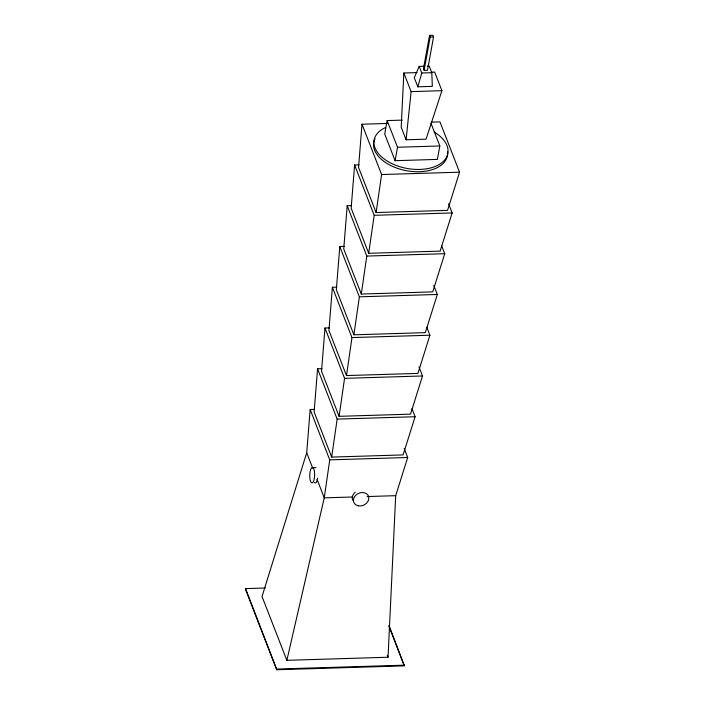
<?xml version="1.0" encoding="UTF-8"?>
<svg xmlns="http://www.w3.org/2000/svg" width="705" height="705" viewBox="0 0 705 705"><rect width="100%" height="100%" fill="white"/><g stroke="black" fill="none" stroke-linecap="round" stroke-linejoin="round"><path stroke-width="1.06" d="M314.553 409.402L310.165 409.543L306.71 452.751L262.031 596.527L286.856 660.321L388.041 657.245L395.699 495.677L407.693 457.492L404.168 448.433M417.06 72.597L403.85 73.003L401.198 127.2L406.089 139.784L426.049 139.176L441.903 90.689L434.659 72.069L431.354 72.166M321.965 368.644L317.567 368.786L314.113 411.993L331.667 457.087L403.101 454.919L415.095 416.734L411.958 408.68M329.367 327.887L324.979 328.019L321.524 371.235L339.07 416.329L410.513 414.161L422.506 375.976L418.981 366.917M336.779 287.129L332.381 287.261L328.927 330.478L346.481 375.571L417.915 373.403L429.909 335.219L426.772 327.164M344.181 246.371L339.792 246.503L336.338 289.72L353.884 334.813L425.326 332.645L437.32 294.461L433.795 285.402M351.592 205.613L347.195 205.745L343.74 248.962L361.295 294.055L432.729 291.888L444.723 253.703L441.594 245.648M358.995 164.855L354.606 164.988L351.152 208.204L368.697 253.298L440.14 251.13L452.134 212.945L448.609 203.886M387.265 123.463L362.009 124.23L358.554 167.446L376.109 212.54L447.543 210.372L459.537 172.187L439.955 121.868L431.169 122.132M406.089 139.784L411.103 91.624L403.85 73.003M310.165 409.543L329.746 459.863L324.256 497.845L286.856 660.321M331.667 457.087L337.157 419.105L317.567 368.786M339.07 416.329L344.56 378.347L324.979 328.019M346.481 375.571L351.971 337.58L332.381 287.261M353.884 334.813L359.374 296.823L339.792 246.503M361.295 294.055L366.785 256.065L347.195 205.745M368.697 253.298L374.188 215.307L354.606 164.988M376.109 212.54L381.599 174.549L362.009 124.23M265.388 588.005L245.587 588.604L245.463 589.309L276.774 669.75L404.344 665.873L389.019 625.458M276.774 669.75L245.587 588.604M402.326 120.114L387.142 120.581L384.701 134.003L395.082 160.687L437.4 159.4L439.832 145.97L431.046 123.401M395.082 160.687L397.523 147.257L387.142 120.581M429.53 35.356L423.476 68.676L424.128 70.359L427.494 70.253L433.549 36.933L432.896 35.25L429.53 35.356L430.182 37.03L424.128 70.359M427.221 66.147L429.222 66.085L431.795 72.686L432.332 86.371L417.836 86.812L421.784 72.985L419.211 66.385L424.216 66.235M419.211 66.385L414.276 77.673L417.836 86.812M430.182 37.03L433.549 36.933M421.784 72.985L431.795 72.686M411.103 91.624L441.903 90.689M397.523 147.257L439.832 145.97M381.599 174.549L459.537 172.187M374.188 215.307L452.134 212.945M366.785 256.065L444.723 253.703M359.374 296.823L437.32 294.461M351.971 337.58L429.909 335.219M344.56 378.347L422.506 375.976M337.157 419.105L415.095 416.734M329.746 459.863L407.693 457.492M352.835 496.981L324.256 497.845L317.083 479.4M367.12 496.549L395.699 495.677M276.898 669.045L404.476 665.167M312.712 467.565A7.702 2.45 -88.2 0 1 314.007 479.867A7.702 2.45 -88.2 0 1 309.848 478.166A7.702 2.45 -88.2 0 1 312.712 467.565L316.007 467.662M388.887 626.163L403.947 664.859M387.248 655.227L388.041 657.245M306.71 452.751L312.694 468.129M352.844 500.33A7.975 6.433 -24.7 0 1 355.258 492.169M317.664 478.228A7.702 2.45 -88.2 0 1 314.351 482.423M447.56 151.892A37.462 22.066 10.3 0 1 406.565 170.725A37.462 22.066 10.3 0 1 374.981 138.621M434.174 132.055A37.462 22.066 10.3 0 1 438.871 164.706A37.462 22.066 10.3 0 1 385.379 159.859A37.462 22.066 10.3 0 1 385.344 127.631M358.184 505.802A7.975 6.433 -24.7 0 0 368.777 497.281A7.975 6.433 -24.7 0 0 356.404 494.654A7.975 6.433 -24.7 0 0 358.184 505.802"/></g></svg>
